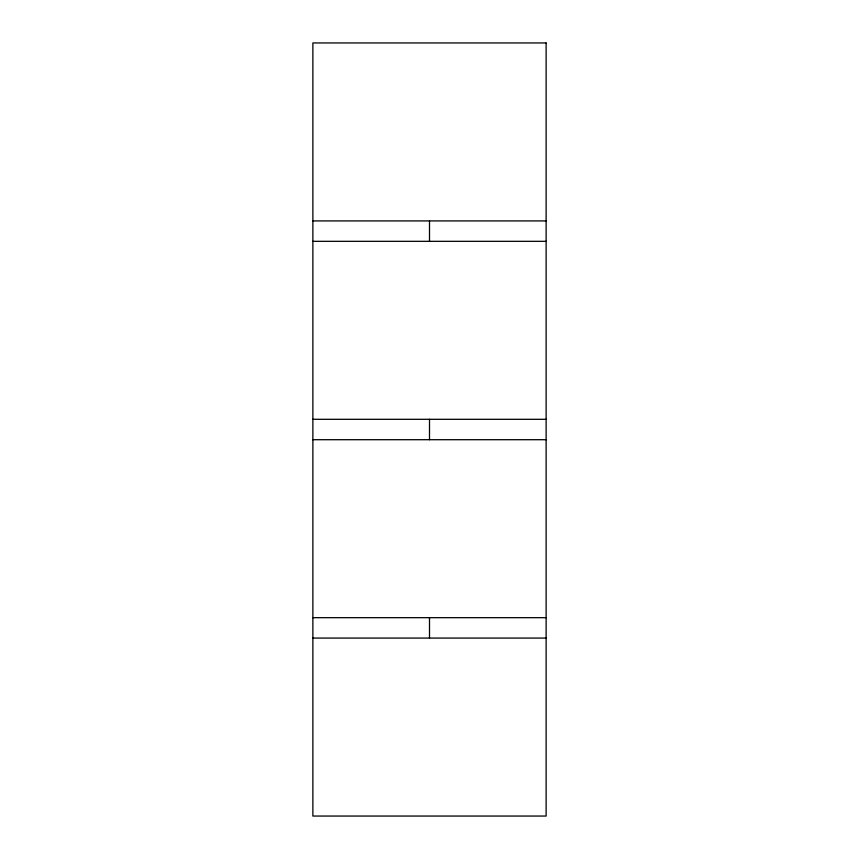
<?xml version="1.0" encoding="UTF-8"?>
<svg xmlns="http://www.w3.org/2000/svg" width="859" height="859" viewBox="0 0 859 859"><rect width="100%" height="100%" fill="white"/><g stroke="black" fill="none" stroke-linecap="round" stroke-linejoin="round"><path stroke-width="1.29" d="M312.88 220.924L546.12 220.924M312.88 241.325L546.12 241.325M312.88 419.299L546.12 419.299M312.88 439.701L546.12 439.701M312.88 617.675L546.12 617.675M312.88 638.076L546.12 638.076M429.5 220.924L429.5 241.325M429.5 419.299L429.5 439.701M429.5 617.675L429.5 638.076M546.12 42.95L312.88 42.95L312.88 816.05L546.12 816.05L546.12 42.95"/></g></svg>
